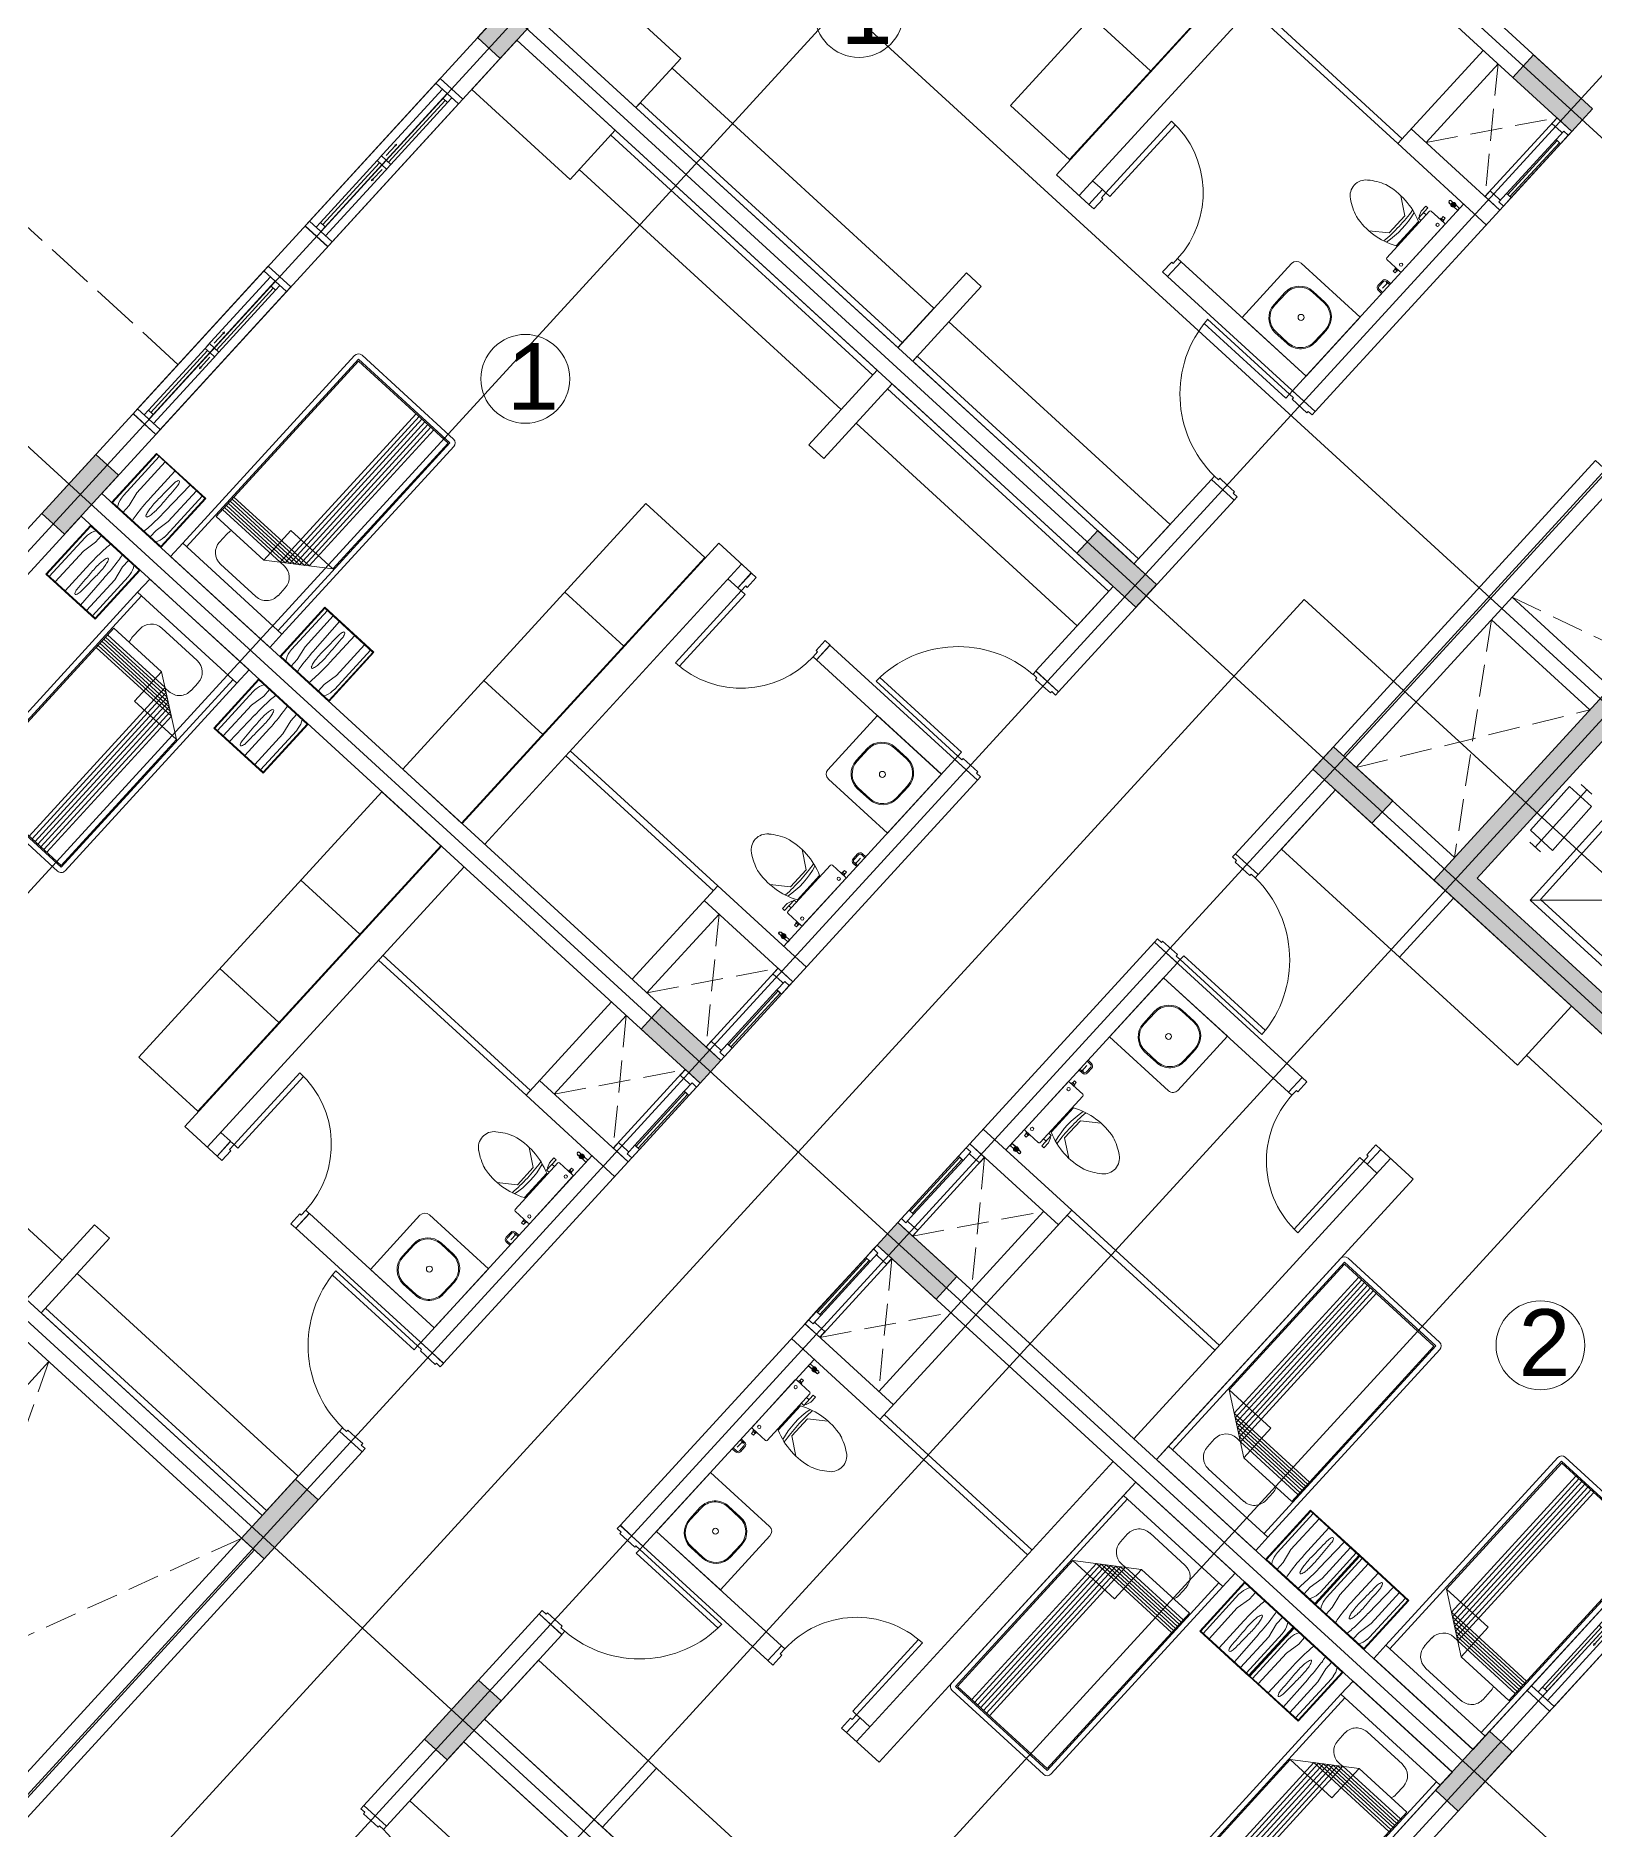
# Model space of a CAD drawing. Header units: metres. Extents: x 750 to 3116, y -341 to 1465.
# Drawn here: x 1615.26 to 1626.94, y 722.66 to 736.11 of the extents above; entities that cross this region are included whole.
import ezdxf
from ezdxf.enums import TextEntityAlignment as Align

# ---------------------------------------------------------------- set-up
doc = ezdxf.new("R2010")
doc.units = ezdxf.units.M
doc.linetypes.add('ACAD_ISO02W100', pattern=[15, 12, -3])
for name, color, linetype, lineweight in [('A-Door', 254, 'Continuous', 5), ('Bathroom Door', 252, 'Continuous', 5), ('Bathroom fur', 252, 'Continuous', 5), ('Centre Line', 7, 'Continuous', 13), ('Column', 50, 'Continuous', 20), ('Cutout', 153, 'Continuous', 5), ('Door', 253, 'Continuous', 5), ('Furniture', 44, 'Continuous', 5), ('GUIDE LINE', 7, 'Continuous', 5), ('Hatch', 251, 'Continuous', 5), ('Hidden line', 251, 'Continuous', 5), ('Inverted beam', 252, 'Continuous', 5), ('Railing', 190, 'Continuous', 5), ('Wall ext', 20, 'Continuous', 18), ('WINDOW', 33, 'Continuous', 5)]:
    doc.layers.add(name, color=color, linetype=linetype, lineweight=lineweight)
doc.layers.add('Text', color=7, linetype='Continuous')
doc.styles.get("Standard").update_dxf_attribs({"font": 'arial.ttf'})
doc.styles.add('TEXT-DET', font='simplex.shx', dxfattribs={"width": 0.7})

# ---------------------------------------------------------------- blocks, each defined once
blk = doc.blocks.new('Water Closet')
at = {"layer": 'Bathroom fur', "linetype": 'Continuous', "lineweight": -3}
for p, q in [((1886.331, 447.871), (1886.35, 447.871)), ((1886.331, 447.851), (1886.35, 447.851)), ((1886.364, 447.861), (1886.346, 447.861)), ((1886.364, 447.861), (1886.349, 447.87)), ((1886.364, 447.861), (1886.349, 447.853)), ((1886.364, 447.861), (1886.355, 447.877)), ((1886.364, 447.861), (1886.355, 447.846)), ((1886.364, 447.861), (1886.364, 447.879)), ((1886.364, 447.861), (1886.364, 447.879)), ((1886.364, 447.861), (1886.364, 447.879)), ((1886.364, 447.861), (1886.364, 447.879)), ((1886.364, 447.861), (1886.364, 447.879)), ((1886.364, 447.861), (1886.364, 447.879)), ((1886.364, 447.861), (1886.364, 447.879)), ((1886.364, 447.861), (1886.364, 447.879)), ((1886.364, 447.861), (1886.364, 447.879)), ((1886.364, 447.861), (1886.364, 447.879)), ((1886.364, 447.861), (1886.364, 447.879)), ((1886.364, 447.861), (1886.364, 447.879)), ((1886.364, 447.861), (1886.373, 447.877)), ((1886.364, 447.861), (1886.379, 447.87)), ((1886.364, 447.861), (1886.381, 447.861)), ((1886.364, 447.861), (1886.379, 447.853)), ((1886.364, 447.861), (1886.373, 447.846)), ((1886.364, 447.861), (1886.364, 447.844)), ((1886.378, 447.871), (1886.416, 447.871)), ((1886.378, 447.851), (1886.416, 447.851)), ((1886.416, 447.851), (1886.416, 447.871))]:
    blk.add_line(p, q, dxfattribs=at)
at = {"layer": 'Bathroom fur', "linetype": 'ByBlock'}
for p, q in [((1886.217, 447.662), (1886.217, 447.713)), ((1886.239, 447.713), (1886.217, 447.713)), ((1886.239, 447.608), (1886.239, 447.713)), ((1886.264, 447.23), (1886.264, 447.703)), ((1886.407, 447.713), (1886.274, 447.713)), ((1886.39, 447.724), (1886.365, 447.724)), ((1886.365, 447.724), (1886.365, 447.715)), ((1886.39, 447.715), (1886.365, 447.715)), ((1886.387, 447.744), (1886.368, 447.744)), ((1886.368, 447.744), (1886.368, 447.724)), ((1886.387, 447.744), (1886.387, 447.724)), ((1886.39, 447.724), (1886.39, 447.715)), ((1886.416, 447.23), (1886.416, 447.703)), ((1886.152, 447.554), (1886.027, 447.644)), ((1886.152, 447.379), (1886.152, 447.554)), ((1886.217, 447.662), (1886.232, 447.625)), ((1886.232, 447.625), (1886.239, 447.625)), ((1886.239, 447.666), (1886.264, 447.666)), ((1886.239, 447.608), (1886.264, 447.608)), ((1886.256, 447.343), (1886.256, 447.59)), ((1886.152, 447.379), (1886.027, 447.288)), ((1886.407, 447.22), (1886.274, 447.22)), ((1886.365, 447.208), (1886.365, 447.218)), ((1886.39, 447.218), (1886.365, 447.218)), ((1886.39, 447.208), (1886.365, 447.208)), ((1886.368, 447.189), (1886.368, 447.208)), ((1886.387, 447.189), (1886.368, 447.189)), ((1886.387, 447.189), (1886.387, 447.208)), ((1886.39, 447.208), (1886.39, 447.218))]:
    blk.add_line(p, q, dxfattribs=at)
at = {"layer": 'Bathroom fur'}
for p, q in [((1886.356, 447.031), (1886.356, 447.081)), ((1886.366, 447.031), (1886.366, 447.081)), ((1886.416, 447.106), (1886.381, 447.106)), ((1886.416, 447.096), (1886.381, 447.096)), ((1886.416, 447.016), (1886.381, 447.016)), ((1886.416, 447.006), (1886.381, 447.006))]:
    blk.add_line(p, q, dxfattribs=at)
at = {"layer": 'Bathroom fur', "linetype": 'Continuous', "lineweight": -3}
blk.add_circle((1886.364, 447.861), 0.0175, dxfattribs=at)
at = {"layer": 'Bathroom fur', "linetype": 'ByBlock'}
for centre in [(1886.378, 447.669), (1886.378, 447.264)]:
    blk.add_circle(centre, 0.0123, dxfattribs=at)
at = {"layer": 'Bathroom fur', "linetype": 'Continuous', "lineweight": -3}
blk.add_arc((1886.331, 447.861), 0.01, 90.002, 270, dxfattribs=at)
at = {"layer": 'Bathroom fur', "linetype": 'ByBlock'}
for centre, radius, start, end in [((1886.274, 447.703), 0.00987, 90, 180), ((1886.407, 447.703), 0.00987, 0, 90), ((1885.835, 447.467), 0.119, 126.3794, 233.6206), ((1886.035, 447.208), 0.446, 109.2942, 127.2549), ((1886.017, 447.095), 0.55, 64.2321, 103.6755), ((1884.672, 447.479), 1.501, 353.4552, 5.5271), ((1885.552, 447.472), 0.65, 345.9276, 13.0204), ((1886.041, 447.728), 0.451, 232.2382, 250.1051), ((1886.017, 447.838), 0.55, 256.3245, 295.7679), ((1886.274, 447.23), 0.00987, 180, 270), ((1886.407, 447.23), 0.00987, 270, 0)]:
    blk.add_arc(centre, radius, start, end, dxfattribs=at)
at = {"layer": 'Bathroom fur'}
for centre, radius, start, end in [((1886.381, 447.081), 0.025, 90, 180), ((1886.381, 447.031), 0.025, 180, 270), ((1886.381, 447.081), 0.015, 90, 180), ((1886.381, 447.031), 0.015, 180, 270)]:
    blk.add_arc(centre, radius, start, end, dxfattribs=at)
at = {"layer": 'Bathroom fur', "style": 'TEXT-DET', "width": 0.6}
blk.add_text('1', height=0.06, dxfattribs=at).set_placement((1886.394, 447.07), align=Align.MIDDLE)
blk = doc.blocks.new('Bed')
at = {"layer": 'Furniture', "linetype": 'Continuous'}
for p, q in [((1878.327, 465.952), (1879.337, 465.952)), ((1878.327, 465.817), (1878.327, 465.952)), ((1879.337, 465.952), (1879.337, 465.817)), ((1879.337, 465.817), (1878.327, 465.817)), ((1878.327, 463.909), (1878.327, 465.817)), ((1878.367, 463.909), (1878.367, 465.817)), ((1878.642, 465.742), (1879.002, 465.742)), ((1879.297, 465.817), (1879.297, 463.909)), ((1879.337, 465.817), (1879.337, 463.909)), ((1878.525, 465.544), (1878.525, 465.624)), ((1879.12, 465.624), (1879.12, 465.544)), ((1878.377, 465.499), (1878.862, 465.499)), ((1878.377, 463.919), (1878.377, 465.499)), ((1878.862, 465.499), (1879.287, 465.199)), ((1878.862, 465.199), (1878.862, 465.499)), ((1878.962, 465.429), (1878.377, 465.429)), ((1878.992, 465.407), (1878.377, 465.407)), ((1879.022, 465.386), (1878.377, 465.386)), ((1879.052, 465.365), (1878.377, 465.365)), ((1879.082, 465.344), (1878.377, 465.344)), ((1879.112, 465.323), (1878.377, 465.323)), ((1879.142, 465.302), (1878.377, 465.302)), ((1878.962, 463.919), (1878.962, 465.429)), ((1879.002, 465.427), (1878.965, 465.427)), ((1878.992, 463.919), (1878.992, 465.407)), ((1879.022, 463.919), (1879.022, 465.386)), ((1879.052, 463.919), (1879.052, 465.365)), ((1879.082, 463.919), (1879.082, 465.344)), ((1879.112, 463.919), (1879.112, 465.323)), ((1879.142, 463.919), (1879.142, 465.302)), ((1879.287, 465.199), (1878.862, 465.199)), ((1879.287, 465.199), (1879.287, 463.919)), ((1879.297, 463.909), (1878.367, 463.909)), ((1879.297, 463.869), (1878.367, 463.869)), ((1879.287, 463.919), (1878.377, 463.919))]:
    blk.add_line(p, q, dxfattribs=at)
for centre, radius, start, end in [((1878.642, 465.624), 0.117, 90, 180), ((1879.002, 465.624), 0.117, 360, 90), ((1878.642, 465.544), 0.117, 180.0006, 202.5189), ((1879.002, 465.544), 0.117, 270, 0), ((1878.367, 463.909), 0.04, 180, 270), ((1879.297, 463.909), 0.04, 270, 0)]:
    blk.add_arc(centre, radius, start, end, dxfattribs=at)
blk = doc.blocks.new('Nightstand')
at = {"layer": 'Furniture'}
for p, q in [((1879.838, 464.54), (1879.838, 464.04)), ((1880.338, 464.54), (1879.838, 464.54)), ((1879.843, 464.535), (1879.843, 464.045)), ((1880.333, 464.535), (1879.843, 464.535)), ((1879.951, 464.469), (1879.951, 464.535)), ((1880.226, 464.469), (1880.226, 464.535)), ((1880.333, 464.045), (1880.333, 464.535)), ((1880.338, 464.04), (1880.338, 464.54)), ((1879.869, 464.442), (1879.871, 464.467)), ((1879.869, 464.045), (1879.869, 464.442)), ((1879.929, 464.358), (1879.951, 464.469)), ((1880.074, 464.444), (1880.068, 464.44)), ((1880.08, 464.44), (1880.074, 464.444)), ((1880.248, 464.358), (1880.226, 464.469)), ((1880.308, 464.442), (1880.305, 464.467)), ((1880.308, 464.045), (1880.308, 464.442)), ((1879.929, 464.045), (1879.929, 464.358)), ((1879.997, 464.32), (1879.991, 464.045)), ((1880.147, 464.32), (1880.147, 464.045)), ((1880.248, 464.045), (1880.248, 464.358)), ((1879.838, 464.04), (1880.338, 464.04)), ((1879.843, 464.045), (1880.333, 464.045)), ((1880.068, 464.081), (1880.074, 464.077)), ((1880.074, 464.077), (1880.08, 464.081))]:
    blk.add_line(p, q, dxfattribs=at)
for centre, radius, start, end in [((1880.021, 464.452), 0.15, 146.5657, 174.2856), ((1880.825, 464.399), 0.823, 170.5074, 174.0179), ((1879.315, 464.399), 0.828, 5.9821, 9.4446), ((1880.156, 464.452), 0.15, 5.7144, 33.4343), ((1881.576, 464.32), 1.578, 174.0179, 180), ((1880.715, 464.32), 0.664, 175.5997, 180), ((1880.395, 464.345), 0.343, 169.4757, 175.5997), ((1880.197, 464.382), 0.142, 155.8434, 169.4757), ((1879.951, 464.382), 0.142, 10.5243, 24.1566), ((1879.753, 464.345), 0.343, 4.4003, 10.5243), ((1879.433, 464.32), 0.664, 0, 4.4003), ((1878.564, 464.32), 1.583, 0, 5.9821), ((1880.715, 464.32), 0.664, 180, 184.4003), ((1886.298, 464.381), 6.246, 181.0259, 182.4606), ((1873.85, 464.381), 6.246, 357.5394, 358.9741), ((1879.433, 464.32), 0.664, 355.5997, 0), ((1880.197, 464.139), 0.142, 190.5243, 204.1566), ((1879.951, 464.139), 0.142, 335.8434, 349.4757)]:
    blk.add_arc(centre, radius, start, end, dxfattribs=at)
blk = doc.blocks.new('Door1')
at = {"layer": 'Bathroom Door'}
for p, q in [((1900.586, 444.886), (1899.856, 444.886)), ((1900.586, 444.846), (1899.857, 444.846))]:
    blk.add_line(p, q, dxfattribs=at)
for points in [[(1900.736, 444.921), (1900.586, 444.921), (1900.586, 444.886), (1900.636, 444.886), (1900.636, 444.871), (1900.736, 444.871), (1900.736, 444.921)], [(1900.586, 444.886), (1900.586, 444.846)], [(1900.736, 444.121), (1900.586, 444.121), (1900.586, 444.156), (1900.636, 444.156), (1900.636, 444.171), (1900.736, 444.171), (1900.736, 444.121)]]:
    blk.add_lwpolyline(points, dxfattribs=at)
blk.add_arc((1900.586, 444.886), 0.73, 180, 270, dxfattribs=at)
blk = doc.blocks.new('Wash bashin')
at = {"layer": 'Bathroom fur', "ltscale": 0.35}
for p, q in [((1884.067, 437.333), (1884.067, 437.883)), ((1884.117, 437.933), (1884.717, 437.933)), ((1884.717, 437.333), (1884.717, 437.933)), ((1884.067, 437.333), (1884.717, 437.333))]:
    blk.add_line(p, q, dxfattribs=at)
at = {"layer": 'Bathroom fur'}
for p, q in [((1884.327, 437.838), (1884.447, 437.838)), ((1884.327, 437.83), (1884.447, 437.83)), ((1884.177, 437.568), (1884.177, 437.688)), ((1884.185, 437.568), (1884.185, 437.688)), ((1884.589, 437.688), (1884.589, 437.568)), ((1884.597, 437.688), (1884.597, 437.568)), ((1884.447, 437.426), (1884.327, 437.426)), ((1884.447, 437.418), (1884.327, 437.418))]:
    blk.add_line(p, q, dxfattribs=at)
blk.add_circle((1884.392, 437.633), 0.0225, dxfattribs=at)
at = {"layer": 'Bathroom fur', "ltscale": 0.35}
blk.add_arc((1884.117, 437.883), 0.05, 90, 180, dxfattribs=at)
at = {"layer": 'Bathroom fur'}
for centre, radius, start, end in [((1884.327, 437.688), 0.15, 90, 180), ((1884.327, 437.688), 0.142, 90, 180), ((1884.447, 437.688), 0.15, 0, 90), ((1884.447, 437.688), 0.142, 0, 90), ((1884.327, 437.568), 0.15, 180, 270), ((1884.327, 437.568), 0.142, 180, 270), ((1884.447, 437.568), 0.15, 270, 0), ((1884.447, 437.568), 0.142, 270, 0)]:
    blk.add_arc(centre, radius, start, end, dxfattribs=at)
blk = doc.blocks.new('WINODO1')
at = {"layer": 'WINDOW', "linetype": 'Continuous'}
for p, q in [((2471212540, 936769700), (2471212491, 936769700)), ((2471212491, 936769700), (2471212491, 936769470)), ((2471212540, 936769700), (2471212540, 936769470)), ((2471213991, 936769700), (2471213943, 936769700)), ((2471213943, 936769700), (2471213943, 936769470)), ((2471213991, 936769700), (2471213991, 936769470)), ((2471212540, 936769470), (2471212491, 936769470)), ((2471213991, 936769470), (2471213943, 936769470))]:
    blk.add_line(p, q, dxfattribs=at)
at = {"layer": 'WINDOW'}
for p, q in [((2471212540, 936769700), (2471213943, 936769700)), ((2471212588, 936769633), (2471213217, 936769633)), ((2471213241, 936769633), (2471213943, 936769633)), ((2471213241, 936769537), (2471212540, 936769537)), ((2471212588, 936769585), (2471213217, 936769585)), ((2471213193, 936769561), (2471213089, 936769561)), ((2471213266, 936769585), (2471213895, 936769585)), ((2471213266, 936769537), (2471213895, 936769537)), ((2471213290, 936769609), (2471213394, 936769609)), ((2471212540, 936769470), (2471213943, 936769470))]:
    blk.add_line(p, q, dxfattribs=at)
at = {"layer": 'WINDOW', "color": 4}
blk.add_line((2471212588, 936769609), (2471213217, 936769609), dxfattribs=at)
at = {"layer": 'WINDOW', "color": 4, "true_color": 0x1fffff}
blk.add_line((2471213266, 936769561), (2471213895, 936769561), dxfattribs=at)
at = {"layer": 'WINDOW'}
for points in [[(2471212540, 936769585), (2471212588, 936769585), (2471212588, 936769633), (2471212540, 936769633)], [(2471213217, 936769585), (2471213266, 936769585), (2471213266, 936769633), (2471213217, 936769633)], [(2471213076, 936769561), (2471213089, 936769568), (2471213089, 936769554)], [(2471213217, 936769537), (2471213266, 936769537), (2471213266, 936769585), (2471213217, 936769585)], [(2471213406, 936769609), (2471213394, 936769616), (2471213394, 936769602)], [(2471213895, 936769537), (2471213943, 936769537), (2471213943, 936769585), (2471213895, 936769585)]]:
    blk.add_lwpolyline(points, close=True, dxfattribs=at)
blk = doc.blocks.new('Door 900')
at = {"layer": 'A-Door'}
for points in [[(29934124, 12198491), (29934164, 12198491), (29934164, 12198476), (29934239, 12198476), (29934314, 12198476), (29934314, 12198491), (29934354, 12198491), (29934354, 12198524), (29934239, 12198524), (29934124, 12198524)], [(29934164, 12197672), (29934314, 12197672), (29934314, 12197658), (29934354, 12197658), (29934354, 12197624), (29934239, 12197624), (29934124, 12197624), (29934124, 12197658), (29934164, 12197658)]]:
    blk.add_lwpolyline(points, close=True, dxfattribs=at)
blk.add_lwpolyline([(29935187, 12197658), (29934354, 12197658), (29934354, 12197698), (29935185, 12197698)], dxfattribs=at)
blk.add_arc((29934327, 12197631), 860, 1.7769, 88.2024, dxfattribs=at)
blk = doc.blocks.new('lift1')
at = {"layer": 'Hatch', "transparency": 33554687}
h = blk.add_hatch(color=256, dxfattribs=at)
h.dxf.hatch_style = 1
h.paths.add_polyline_path([(29921053, 12204431), (29920354, 12203626), (29920180, 12203777), (29920729, 12204408), (29919333, 12205622), (29919104, 12205358), (29918930, 12205509), (29919310, 12205946)])
h.paths.add_polyline_path([(29920180, 12203777), (29920354, 12203626), (29919768, 12202951), (29918024, 12204467), (29918405, 12204905), (29918579, 12204754), (29918349, 12204489), (29919745, 12203276)])
at = {"lineweight": 5}
for p, q in [((29919536, 12203651), (29919330, 12205430)), ((29920333, 12204556), (29918533, 12204526)), ((29920353, 12204131), (29920272, 12204201)), ((29920311, 12204167), (29919926, 12203735)), ((29919968, 12203699), (29919886, 12203770))]:
    blk.add_line(p, q, dxfattribs=at)
for p, q in [((29919194, 12205280), (29919238, 12205241)), ((29918669, 12204676), (29918707, 12204643))]:
    blk.add_line(p, q)
for points in [[(29920333, 12204556), (29919330, 12205430), (29918533, 12204526), (29919536, 12203651)], [(29920182, 12204188), (29919887, 12203861), (29920056, 12203714), (29920350, 12204041)]]:
    blk.add_lwpolyline(points, close=True, dxfattribs=at)
blk.add_lwpolyline([(29918707, 12204643), (29918610, 12204531), (29919531, 12203728), (29920256, 12204550), (29919335, 12205353), (29919238, 12205241)], dxfattribs=at)
at = {"layer": 'Column'}
blk.add_lwpolyline([(29918930, 12205509), (29919310, 12205946), (29921053, 12204431), (29919768, 12202951), (29918024, 12204467), (29918405, 12204905), (29918579, 12204754), (29918349, 12204489), (29919745, 12203276), (29920729, 12204408), (29919333, 12205622), (29919104, 12205358), (29918930, 12205509)], dxfattribs=at)
blk = doc.blocks.new('700mm Door')
at = {"layer": 'Door'}
for points in [[(11493508.327, 4446107.926), (11493508.287, 4446107.926), (11493508.287, 4446107.776), (11493508.344, 4446107.776), (11493508.344, 4446107.868), (11493508.344, 4446107.88), (11493508.327, 4446107.88)], [(11493508.327, 4446107.88), (11493508.413, 4446107.88), (11493508.413, 4446107.926), (11493508.327, 4446107.926)], [(11493508.413, 4446107.891), (11493508.961, 4446107.891), (11493508.961, 4446107.914), (11493508.413, 4446107.914)], [(11493509.047, 4446107.88), (11493508.961, 4446107.88), (11493508.961, 4446107.926), (11493509.047, 4446107.926)], [(11493509.047, 4446107.926), (11493509.047, 4446107.88), (11493509.03, 4446107.88), (11493509.03, 4446107.868), (11493509.03, 4446107.776), (11493509.087, 4446107.776), (11493509.087, 4446107.926)]]:
    blk.add_lwpolyline(points, close=True, dxfattribs=at)
at = {"layer": 'Door', "color": 1}
blk.add_lwpolyline([(11493508.413, 4446107.88), (11493508.961, 4446107.88), (11493508.961, 4446107.926), (11493508.413, 4446107.926)], close=True, dxfattribs=at)

msp = doc.modelspace()

# ---------------------------------------------------------------- hatches: boundary and pattern name
at = {"layer": 'Hatch', "transparency": 33554687}
h = msp.add_hatch(color=256, dxfattribs=at)
h.dxf.hatch_style = 1
h.paths.add_polyline_path([(1646.175, 711.875), (1646.005, 712.031), (1645.846, 711.857), (1645.755, 711.758), (1645.6, 711.588), (1645.769, 711.433)])
h.paths.add_polyline_path([(1649.318, 715.307), (1649.149, 715.463), (1648.743, 715.02), (1648.913, 714.865)])
h.paths.add_polyline_path([(1652.587, 718.876), (1652.417, 719.031), (1652.384, 718.994), (1652.292, 718.895), (1652.012, 718.589), (1652.182, 718.433)])
h.paths.add_polyline_path([(1655.856, 722.444), (1655.686, 722.6), (1655.281, 722.157), (1655.45, 722.002)])
h.paths.add_polyline_path([(1659.124, 726.013), (1658.955, 726.168), (1658.549, 725.726), (1658.719, 725.571)])
h.paths.add_polyline_path([(1661.826, 729.85), (1661.67, 729.681), (1662.113, 729.275), (1662.268, 729.445)])
h.paths.add_polyline_path([(1657.785, 733.552), (1657.629, 733.382), (1658.072, 732.977), (1658.227, 733.147)])
h.paths.add_polyline_path([(1654.516, 729.983), (1654.361, 729.814), (1654.471, 729.712), (1654.803, 729.408), (1654.958, 729.578)])
h.paths.add_polyline_path([(1652.746, 731.604), (1652.591, 731.435), (1653.033, 731.029), (1653.189, 731.199)])
h.paths.add_polyline_path([(1651.542, 726.396), (1651.372, 726.551), (1650.967, 726.109), (1651.137, 725.953)])
h.paths.add_polyline_path([(1650.045, 727.767), (1649.875, 727.922), (1649.47, 727.48), (1649.64, 727.325)])
h.paths.add_polyline_path([(1647.979, 722.846), (1647.823, 722.677), (1647.934, 722.575), (1648.266, 722.271), (1648.421, 722.441)])
h.paths.add_polyline_path([(1646.541, 724.163), (1646.209, 724.467), (1646.053, 724.298), (1646.496, 723.892), (1646.651, 724.062)])
h.paths.add_polyline_path([(1645.004, 719.259), (1644.835, 719.414), (1644.43, 718.972), (1644.599, 718.816)])
h.paths.add_polyline_path([(1643.632, 720.766), (1643.463, 720.922), (1643.058, 720.479), (1643.227, 720.324)])
h.paths.add_polyline_path([(1641.441, 715.709), (1641.286, 715.54), (1641.728, 715.134), (1641.884, 715.304)])
h.paths.add_polyline_path([(1640.114, 716.925), (1639.944, 717.08), (1639.539, 716.638), (1639.709, 716.482)])
h.paths.add_polyline_path([(1636.735, 713.458), (1636.403, 713.762), (1636.247, 713.592), (1636.69, 713.187), (1636.845, 713.356)])
h.paths.add_polyline_path([(1631.152, 719.073), (1630.982, 719.229), (1630.577, 718.786), (1630.746, 718.631)])
h.paths.add_polyline_path([(1634.17, 722.369), (1634.001, 722.524), (1633.595, 722.082), (1633.765, 721.927)])
h.paths.add_polyline_path([(1637.689, 726.21), (1637.519, 726.366), (1637.114, 725.923), (1637.284, 725.768)])
h.paths.add_polyline_path([(1640.833, 729.643), (1640.663, 729.798), (1640.258, 729.355), (1640.427, 729.2), (1640.461, 729.237), (1640.552, 729.337)])
h.paths.add_polyline_path([(1644.101, 733.211), (1643.932, 733.366), (1643.527, 732.924), (1643.696, 732.769)])
h.paths.add_polyline_path([(1646.999, 736.374), (1647.09, 736.474), (1647.245, 736.643), (1647.076, 736.799), (1646.67, 736.356), (1646.84, 736.201)])
h.paths.add_polyline_path([(1636.008, 733.811), (1635.839, 733.966), (1635.433, 733.524), (1635.603, 733.368)])
h.paths.add_polyline_path([(1631.525, 737.918), (1631.369, 737.748), (1631.48, 737.647), (1631.812, 737.343), (1631.967, 737.512)])
h.paths.add_polyline_path([(1628.676, 734.467), (1628.506, 734.622), (1628.101, 734.179), (1628.27, 734.024)])
h.paths.add_polyline_path([(1632.989, 730.515), (1632.82, 730.67), (1632.415, 730.228), (1632.584, 730.073)])
h.paths.add_polyline_path([(1629.471, 726.674), (1629.301, 726.829), (1628.896, 726.387), (1629.066, 726.231)])
h.paths.add_polyline_path([(1624.987, 730.78), (1624.832, 730.611), (1625.274, 730.206), (1625.43, 730.375)])
h.paths.add_polyline_path([(1626.327, 723.242), (1626.157, 723.397), (1626.124, 723.36), (1626.032, 723.261), (1625.752, 722.955), (1625.922, 722.799)])
h.paths.add_polyline_path([(1621.719, 727.212), (1621.563, 727.042), (1621.674, 726.941), (1622.006, 726.637), (1622.161, 726.807)])
h.paths.add_polyline_path([(1619.949, 728.833), (1619.794, 728.663), (1620.236, 728.258), (1620.391, 728.428), (1620.281, 728.529)])
h.paths.add_polyline_path([(1623.218, 732.402), (1623.062, 732.232), (1623.505, 731.827), (1623.66, 731.996)])
h.paths.add_polyline_path([(1626.486, 735.97), (1626.331, 735.8), (1626.773, 735.395), (1626.929, 735.565)])
h.paths.add_polyline_path([(1622.117, 739.972), (1621.962, 739.803), (1622.404, 739.397), (1622.56, 739.567)])
h.paths.add_polyline_path([(1619.143, 736.385), (1618.973, 736.54), (1618.568, 736.098), (1618.738, 735.942)])
h.paths.add_polyline_path([(1615.874, 732.816), (1615.705, 732.971), (1615.299, 732.529), (1615.469, 732.374)])
h.paths.add_polyline_path([(1612.731, 729.384), (1612.561, 729.539), (1612.156, 729.097), (1612.325, 728.942)])
h.paths.add_polyline_path([(1617.373, 725.132), (1617.203, 725.287), (1616.798, 724.845), (1616.967, 724.69)])
h.paths.add_polyline_path([(1618.745, 723.624), (1618.575, 723.78), (1618.17, 723.337), (1618.339, 723.182)])
h.paths.add_polyline_path([(1623.058, 719.673), (1622.889, 719.828), (1622.483, 719.386), (1622.653, 719.231)])
h.paths.add_polyline_path([(1619.915, 716.241), (1619.745, 716.396), (1619.34, 715.954), (1619.509, 715.799)])
h.paths.add_polyline_path([(1615.181, 720.075), (1615.026, 719.905), (1615.468, 719.5), (1615.624, 719.67)])
h.paths.add_polyline_path([(1613.411, 721.696), (1613.256, 721.526), (1613.699, 721.121), (1613.854, 721.291)])
h.paths.add_polyline_path([(1609.042, 725.698), (1608.887, 725.528), (1609.329, 725.123), (1609.485, 725.293)])
h.paths.add_polyline_path([(1610.143, 718.127), (1609.987, 717.958), (1610.43, 717.553), (1610.585, 717.722)])
h.paths.add_polyline_path([(1607.566, 714.426), (1607.397, 714.582), (1606.992, 714.139), (1607.161, 713.984)])
h.paths.add_polyline_path([(1602.924, 718.678), (1602.755, 718.834), (1602.35, 718.391), (1602.519, 718.236)])
h.paths.add_polyline_path([(1604.823, 730.065), (1604.653, 730.22), (1604.495, 730.047), (1604.403, 729.947), (1604.248, 729.778), (1604.418, 729.622)])
h.paths.add_polyline_path([(1607.842, 733.36), (1607.672, 733.516), (1607.267, 733.073), (1607.436, 732.918)])
h.paths.add_polyline_path([(1603.528, 737.312), (1603.358, 737.467), (1602.953, 737.025), (1603.123, 736.869)])
h.paths.add_polyline_path([(1600.09, 733.899), (1599.934, 733.729), (1600.377, 733.324), (1600.532, 733.493)])
h.paths.add_polyline_path([(1602.031, 738.683), (1601.861, 738.838), (1601.456, 738.396), (1601.626, 738.24)])
h.paths.add_polyline_path([(1596.087, 744.127), (1595.918, 744.282), (1595.513, 743.84), (1595.682, 743.685)])
h.paths.add_polyline_path([(1592.944, 740.695), (1592.774, 740.85), (1592.369, 740.408), (1592.538, 740.252)])
h.paths.add_polyline_path([(1598.32, 735.52), (1598.164, 735.35), (1598.607, 734.945), (1598.762, 735.114)])
h.paths.add_polyline_path([(1595.619, 731.682), (1595.449, 731.838), (1595.044, 731.395), (1595.213, 731.24)])
h.paths.add_polyline_path([(1589.675, 737.126), (1589.505, 737.282), (1589.1, 736.839), (1589.27, 736.684)])
h.paths.add_polyline_path([(1586.406, 733.558), (1586.237, 733.713), (1585.831, 733.271), (1586.001, 733.115)])
h.paths.add_polyline_path([(1592.225, 727.977), (1591.782, 728.383), (1591.627, 728.213), (1592.07, 727.808)])
h.paths.add_polyline_path([(1593.995, 726.356), (1593.552, 726.761), (1593.397, 726.592), (1593.839, 726.187)])
h.paths.add_polyline_path([(1596.821, 730.33), (1596.666, 730.16), (1597.108, 729.755), (1597.263, 729.925)])
h.paths.add_polyline_path([(1601.304, 726.223), (1601.135, 726.379), (1600.729, 725.936), (1600.899, 725.781)])
h.paths.add_polyline_path([(1598.161, 722.791), (1597.991, 722.947), (1597.586, 722.504), (1597.755, 722.349)])
h.paths.add_polyline_path([(1594.892, 719.223), (1594.722, 719.378), (1594.317, 718.936), (1594.487, 718.78)])
h.paths.add_polyline_path([(1590.578, 723.174), (1590.408, 723.329), (1590.003, 722.887), (1590.173, 722.732)])
h.paths.add_polyline_path([(1589.081, 724.545), (1588.912, 724.701), (1588.506, 724.258), (1588.676, 724.103)])
h.paths.add_polyline_path([(1583.138, 729.989), (1582.968, 730.145), (1582.563, 729.702), (1582.732, 729.547)])
h.paths.add_polyline_path([(1579.869, 726.421), (1579.699, 726.576), (1579.294, 726.134), (1579.464, 725.978)])
h.paths.add_polyline_path([(1585.245, 721.245), (1585.09, 721.076), (1585.532, 720.671), (1585.687, 720.84)])
h.paths.add_polyline_path([(1587.015, 719.624), (1586.859, 719.455), (1587.302, 719.05), (1587.457, 719.219)])
h.paths.add_polyline_path([(1582.669, 717.545), (1582.499, 717.7), (1582.094, 717.257), (1582.263, 717.102)])
h.paths.add_polyline_path([(1576.725, 722.989), (1576.556, 723.144), (1576.15, 722.702), (1576.32, 722.546)])
h.paths.add_polyline_path([(1591.748, 715.791), (1591.579, 715.946), (1591.42, 715.773), (1591.329, 715.673), (1591.173, 715.503), (1591.343, 715.348)])
h.paths.add_polyline_path([(1561.743, 717.756), (1561.574, 717.911), (1561.169, 717.468), (1561.339, 717.313)])
h.paths.add_polyline_path([(1566.286, 722.728), (1566.116, 722.883), (1565.712, 722.44), (1565.882, 722.285)])
h.paths.add_polyline_path([(1570.833, 727.704), (1570.663, 727.859), (1570.258, 727.416), (1570.428, 727.261)])
h.paths.add_polyline_path([(1575.254, 732.543), (1574.811, 732.948), (1574.656, 732.778), (1575.099, 732.373)])
h.paths.add_polyline_path([(1579.283, 737.842), (1579.128, 737.673), (1579.571, 737.268), (1579.726, 737.438)])
h.paths.add_polyline_path([(1568.934, 738.568), (1568.764, 738.723), (1568.36, 738.281), (1568.529, 738.125)])
h.paths.add_polyline_path([(1564.388, 733.593), (1564.218, 733.748), (1563.813, 733.305), (1563.983, 733.15)])
h.paths.add_polyline_path([(1559.841, 728.617), (1559.672, 728.772), (1559.267, 728.329), (1559.437, 728.174)])
h.paths.add_polyline_path([(1557.524, 726.081), (1557.211, 726.368), (1557.211, 726.368), (1557.196, 726.381), (1557.081, 726.486), (1556.926, 726.316), (1557.369, 725.911)])
h.paths.add_polyline_path([(1555.295, 723.641), (1555.125, 723.796), (1554.721, 723.353), (1554.89, 723.198)])
h.paths.add_polyline_path([(1552.096, 731.041), (1551.941, 730.871), (1551.941, 730.871), (1552.384, 730.466), (1552.539, 730.636)])
h.paths.add_polyline_path([(1554.583, 733.422), (1554.413, 733.577), (1554.008, 733.134), (1554.178, 732.979)])
h.paths.add_polyline_path([(1559.129, 738.397), (1558.959, 738.553), (1558.555, 738.11), (1558.724, 737.954)])
h.paths.add_polyline_path([(1563.675, 743.373), (1563.506, 743.528), (1563.101, 743.085), (1563.271, 742.93)])
h.paths.add_polyline_path([(1567.853, 748.286), (1567.698, 748.116), (1568.141, 747.712), (1568.296, 747.882)])

# ---------------------------------------------------------------- linework, layer by layer
at = {"layer": 'Bathroom fur'}
for p, q in [((1625.468, 735.303), (1624.362, 736.316)), ((1625.502, 735.339), (1624.396, 736.353)), ((1620.336, 729.699), (1619.229, 730.713)), ((1620.369, 729.736), (1619.263, 730.749)), ((1618.931, 728.166), (1617.825, 729.179)), ((1618.964, 728.202), (1617.858, 729.216)), ((1623.024, 727.305), (1624.13, 726.291)), ((1622.99, 727.268), (1624.096, 726.255)), ((1621.585, 725.734), (1622.691, 724.721)), ((1621.619, 725.771), (1622.725, 724.758))]:
    msp.add_line(p, q, dxfattribs=at)
at = {"layer": 'Centre Line', "color": 30, "true_color": 0xf26722}
for p, q in [((1627.497, 745.675), (1600.408, 716.101)), ((1625.068, 717.426), (1594.365, 745.548)), ((1628.773, 744.507), (1601.684, 714.933)), ((1651.328, 713.06), (1619.827, 741.914)), ((1632.139, 741.423), (1605.05, 711.849)), ((1633.636, 740.052), (1606.547, 710.478)), ((1649.228, 710.767), (1617.727, 739.621)), ((1634.543, 739.221), (1607.454, 709.648)), ((1648.059, 709.491), (1616.559, 738.345)), ((1636.077, 737.816), (1608.988, 708.243)), ((1637.95, 736.101), (1610.861, 706.527)), ((1627.599, 721.67), (1613.29, 734.777))]:
    msp.add_line(p, q, dxfattribs=at)
at = {"layer": 'Centre Line', "color": 3, "true_color": 0x1fff1f}
msp.add_lwpolyline([(1560.568, 753.337), (1582.572, 733.182), (1588.732, 739.906), (1612.323, 718.297), (1624.767, 731.883), (1647.479, 711.079)], dxfattribs=at)
at = {"layer": 'Column'}
for points in [[(1618.568, 736.098), (1618.973, 736.54), (1619.143, 736.385), (1618.738, 735.942), (1618.568, 736.098)], [(1626.773, 735.395), (1626.331, 735.8), (1626.486, 735.97), (1626.929, 735.565), (1626.773, 735.395)], [(1615.299, 732.529), (1615.705, 732.971), (1615.874, 732.816), (1615.469, 732.374), (1615.299, 732.529)], [(1623.505, 731.827), (1623.062, 732.232), (1623.218, 732.402), (1623.66, 731.996), (1623.505, 731.827)], [(1625.274, 730.206), (1624.832, 730.611), (1624.987, 730.78), (1625.43, 730.375), (1625.274, 730.206)], [(1620.236, 728.258), (1619.794, 728.663), (1619.949, 728.833), (1620.391, 728.428), (1620.236, 728.258)], [(1622.006, 726.637), (1621.563, 727.042), (1621.719, 727.212), (1622.161, 726.807), (1622.006, 726.637)], [(1616.798, 724.845), (1617.203, 725.287), (1617.373, 725.132), (1616.967, 724.69), (1616.798, 724.845)], [(1618.17, 723.337), (1618.575, 723.78), (1618.745, 723.624), (1618.339, 723.182), (1618.17, 723.337)], [(1625.752, 722.955), (1626.157, 723.397), (1626.327, 723.242), (1625.922, 722.799), (1625.752, 722.955)]]:
    msp.add_lwpolyline(points, dxfattribs=at)
at = {"layer": 'Cutout', "linetype": 'ACAD_ISO02W100', "ltscale": 0.02}
for p, q in [((1626.22, 735.902), (1626.122, 734.907)), ((1625.68, 735.312), (1626.663, 735.497)), ((1626.325, 731.901), (1629.238, 730.52)), ((1626.17, 731.731), (1625.894, 729.95)), ((1625.157, 730.625), (1626.908, 731.056)), ((1620.379, 729.524), (1620.281, 728.529)), ((1619.838, 728.934), (1620.821, 729.119)), ((1619.683, 728.765), (1619.585, 727.77)), ((1619.143, 728.175), (1620.125, 728.359)), ((1622.37, 727.701), (1622.272, 726.705)), ((1621.829, 727.111), (1622.812, 727.295)), ((1621.674, 726.941), (1621.576, 725.946)), ((1621.134, 726.351), (1622.116, 726.536)), ((1615.352, 726.169), (1613.684, 721.446)), ((1612.239, 722.77), (1616.798, 724.845))]:
    msp.add_line(p, q, dxfattribs=at)
at = {"layer": 'Furniture'}
for p, q in [((1622.564, 735.589), (1624.388, 737.58)), ((1619.018, 736.248), (1621.72, 733.773)), ((1618.863, 736.079), (1621.565, 733.603)), ((1616.027, 728.452), (1617.85, 730.443)), ((1624.596, 730.013), (1626.366, 728.392)), ((1619.025, 723.931), (1620.795, 722.309)), ((1618.059, 722.876), (1619.829, 721.255))]:
    msp.add_line(p, q, dxfattribs=at)
for points in [[(1624.83, 737.175), (1623.007, 735.184), (1622.564, 735.589)], [(1619.755, 735.573), (1620.093, 735.941), (1619.356, 736.617), (1619.018, 736.248)], [(1623.172, 736.253), (1623.615, 735.848)], [(1619.6, 735.403), (1619.262, 735.034), (1618.525, 735.71), (1618.863, 736.079)], [(1621.72, 733.773), (1621.99, 734.068), (1620.026, 735.868)], [(1621.754, 733.81), (1619.789, 735.61), (1619.755, 735.573)], [(1621.531, 733.567), (1619.566, 735.366)], [(1621.565, 733.603), (1621.295, 733.308), (1619.33, 735.108)], [(1623.49, 732.152), (1623.524, 732.189), (1621.865, 733.708), (1621.831, 733.671)], [(1623.335, 731.982), (1623.065, 731.687), (1621.406, 733.207), (1621.676, 733.502)], [(1623.301, 731.945), (1621.642, 733.465), (1621.676, 733.502), (1623.335, 731.982)], [(1619.83, 732.604), (1618.006, 730.613), (1618.448, 730.208), (1620.272, 732.199)], [(1620.272, 732.199), (1619.83, 732.604)], [(1619.222, 731.94), (1619.664, 731.535)], [(1618.614, 731.277), (1619.056, 730.871)], [(1617.85, 730.443), (1618.293, 730.038)], [(1629.146, 726.66), (1625.002, 730.456), (1624.596, 730.013)], [(1618.293, 730.038), (1616.469, 728.047), (1616.027, 728.452)], [(1617.243, 729.78), (1617.685, 729.374)], [(1625.481, 729.203), (1625.886, 729.645)], [(1616.635, 729.116), (1617.077, 728.711)], [(1626.366, 728.392), (1626.771, 728.834)], [(1615.183, 726.636), (1615.453, 726.931), (1613.488, 728.731)], [(1626.434, 728.466), (1627.027, 727.922), (1627.365, 728.291)], [(1616.987, 725.051), (1615.328, 726.571), (1615.294, 726.534)], [(1622.764, 719.692), (1618.62, 723.488), (1619.025, 723.931)], [(1622.608, 719.522), (1618.464, 723.318), (1618.059, 722.876)], [(1619.91, 723.12), (1619.504, 722.678)]]:
    msp.add_lwpolyline(points, dxfattribs=at)
for points in [[(1621.831, 733.671), (1623.49, 732.152), (1623.761, 732.447), (1622.101, 733.966)], [(1615.294, 726.534), (1616.953, 725.015), (1617.223, 725.31), (1615.564, 726.829)]]:
    msp.add_lwpolyline(points, close=True, dxfattribs=at)
at = {"layer": 'GUIDE LINE'}
for centre in [(1621.428, 736.282), (1618.926, 733.539), (1626.538, 726.291)]:
    msp.add_circle(centre, 0.333, dxfattribs=at)
at = {"layer": 'Hidden line', "linetype": 'ACAD_ISO02W100', "ltscale": 0.03}
msp.add_line((1616.322, 733.645), (1613.511, 736.214), dxfattribs=at)
at = {"layer": 'Hidden line'}
for p, q in [((1626.663, 735.497), (1626.122, 734.907)), ((1626.773, 735.395), (1626.233, 734.805)), ((1620.821, 729.119), (1620.281, 728.529)), ((1620.932, 729.018), (1620.391, 728.428)), ((1620.125, 728.359), (1619.585, 727.77)), ((1620.236, 728.258), (1619.696, 727.668)), ((1622.259, 727.802), (1621.719, 727.212)), ((1622.37, 727.701), (1621.829, 727.111)), ((1621.563, 727.042), (1621.023, 726.452)), ((1621.674, 726.941), (1621.134, 726.351))]:
    msp.add_line(p, q, dxfattribs=at)
at = {"layer": 'Inverted beam'}
for p, q in [((1627.063, 731.225), (1626.325, 731.901)), ((1626.908, 731.056), (1626.17, 731.731)), ((1613.684, 721.446), (1616.798, 724.845)), ((1613.854, 721.291), (1616.967, 724.69))]:
    msp.add_line(p, q, dxfattribs=at)
msp.add_lwpolyline([(1627.122, 732.77), (1625.157, 730.625), (1624.987, 730.78), (1626.952, 732.926), (1629.563, 730.535)], dxfattribs=at)
at = {"layer": 'Railing'}
for p, q in [((1624.987, 730.78), (1626.952, 732.926)), ((1625.061, 730.713), (1627.026, 732.858)), ((1613.78, 721.358), (1616.894, 724.757)), ((1613.854, 721.291), (1616.967, 724.69))]:
    msp.add_line(p, q, dxfattribs=at)
at = {"layer": 'Wall ext'}
for p, q in [((1612.156, 729.097), (1622.117, 739.972)), ((1626.929, 735.565), (1622.117, 739.972)), ((1626.773, 735.395), (1621.962, 739.803)), ((1624.834, 737.172), (1622.909, 735.07)), ((1625.004, 737.016), (1623.079, 734.915)), ((1623.66, 731.996), (1619.018, 736.248)), ((1615.749, 732.68), (1618.863, 736.079)), ((1618.863, 736.079), (1623.505, 731.827)), ((1625.468, 735.303), (1626.11, 736.003)), ((1625.68, 735.312), (1626.22, 735.902)), ((1618.457, 735.636), (1618.288, 735.792)), ((1626.773, 735.395), (1626.929, 735.565)), ((1625.569, 735.413), (1626.233, 734.805)), ((1625.468, 735.303), (1626.132, 734.695)), ((1622.909, 735.07), (1623.152, 734.847)), ((1623.254, 734.958), (1623.152, 734.847)), ((1623.18, 735.025), (1623.254, 734.958)), ((1625.962, 734.85), (1624.679, 733.449)), ((1624.848, 733.294), (1626.233, 734.805)), ((1617.444, 734.53), (1617.275, 734.685)), ((1623.844, 734.417), (1623.742, 734.307)), ((1623.844, 734.417), (1624.78, 733.56)), ((1617.168, 734.228), (1616.998, 734.384)), ((1622.234, 734.333), (1621.721, 733.773)), ((1622.234, 734.333), (1622.344, 734.231)), ((1623.742, 734.307), (1624.848, 733.294)), ((1622.344, 734.231), (1621.831, 733.671)), ((1621.052, 733.043), (1621.565, 733.603)), ((1621.163, 732.942), (1621.676, 733.502)), ((1616.155, 733.122), (1615.985, 733.278)), ((1621.052, 733.043), (1621.163, 732.942)), ((1624.071, 732.785), (1623.49, 732.152)), ((1624.071, 732.785), (1624.24, 732.63)), ((1620.391, 728.428), (1615.749, 732.68)), ((1622.924, 731.193), (1624.24, 732.63)), ((1615.594, 732.51), (1612.481, 729.111)), ((1620.236, 728.258), (1615.594, 732.51)), ((1618.452, 730.204), (1620.377, 732.306)), ((1620.377, 732.306), (1620.62, 732.083)), ((1618.622, 730.049), (1620.547, 732.15)), ((1620.445, 732.04), (1620.519, 731.972)), ((1620.519, 731.972), (1620.62, 732.083)), ((1622.755, 731.349), (1623.335, 731.982)), ((1621.109, 731.432), (1621.21, 731.543)), ((1621.21, 731.543), (1622.316, 730.529)), ((1621.109, 731.432), (1622.045, 730.574)), ((1622.755, 731.349), (1622.924, 731.193)), ((1624.252, 729.977), (1624.987, 730.78)), ((1624.987, 730.78), (1625.894, 729.95)), ((1620.863, 729.284), (1622.147, 730.685)), ((1620.932, 729.018), (1622.316, 730.529)), ((1625.739, 729.78), (1624.832, 730.611)), ((1624.421, 729.822), (1625.002, 730.456)), ((1618.297, 730.035), (1616.372, 727.933)), ((1624.421, 729.822), (1624.252, 729.977)), ((1618.466, 729.879), (1616.541, 727.778)), ((1619.728, 729.036), (1620.369, 729.736)), ((1620.369, 729.736), (1621.033, 729.128)), ((1620.268, 729.626), (1620.932, 729.018)), ((1619.838, 728.934), (1620.379, 729.524)), ((1623.644, 729.314), (1622.259, 727.802)), ((1624.75, 728.3), (1623.644, 729.314)), ((1622.53, 727.757), (1623.813, 729.158)), ((1612.156, 729.097), (1616.967, 724.69)), ((1616.953, 725.015), (1612.481, 729.111)), ((1624.648, 728.19), (1623.712, 729.048)), ((1618.931, 728.166), (1619.572, 728.866)), ((1619.143, 728.175), (1619.683, 728.765)), ((1620.236, 728.258), (1620.391, 728.428)), ((1619.032, 728.276), (1619.696, 727.668)), ((1624.648, 728.19), (1624.75, 728.3)), ((1618.931, 728.166), (1619.594, 727.558)), ((1616.372, 727.933), (1616.615, 727.71)), ((1616.716, 727.821), (1616.615, 727.71)), ((1616.642, 727.888), (1616.716, 727.821)), ((1623.024, 727.305), (1622.36, 727.912)), ((1619.425, 727.713), (1618.141, 726.312)), ((1622.923, 727.194), (1622.259, 727.802)), ((1623.488, 725.591), (1625.413, 727.692)), ((1625.238, 727.649), (1625.34, 727.76)), ((1625.583, 727.537), (1625.34, 727.76)), ((1618.311, 726.157), (1619.696, 727.668)), ((1623.658, 725.436), (1625.583, 727.537)), ((1625.312, 727.582), (1625.238, 727.649)), ((1617.306, 727.28), (1617.205, 727.17)), ((1617.306, 727.28), (1618.243, 726.423)), ((1621.576, 725.946), (1622.812, 727.295)), ((1621.585, 725.734), (1623.024, 727.305)), ((1615.696, 727.196), (1615.183, 726.636)), ((1615.696, 727.196), (1615.807, 727.094)), ((1617.205, 727.17), (1618.311, 726.157)), ((1621.719, 727.212), (1621.563, 727.042)), ((1621.719, 727.212), (1626.032, 723.261)), ((1615.807, 727.094), (1615.294, 726.534)), ((1621.563, 727.042), (1625.877, 723.091)), ((1619.509, 715.799), (1629.471, 726.674)), ((1626.032, 723.261), (1629.146, 726.66)), ((1621.023, 726.452), (1619.638, 724.941)), ((1621.585, 725.734), (1620.922, 726.342)), ((1621.687, 725.845), (1621.023, 726.452)), ((1612.239, 722.77), (1615.352, 726.169)), ((1621.091, 726.186), (1619.808, 724.785)), ((1617.533, 725.648), (1616.953, 725.015)), ((1617.533, 725.648), (1617.703, 725.493)), ((1617.703, 725.493), (1616.967, 724.69)), ((1623.333, 725.421), (1621.408, 723.32)), ((1623.503, 725.266), (1621.578, 723.164)), ((1620.744, 723.928), (1619.638, 724.941)), ((1620.846, 724.038), (1619.909, 724.896)), ((1617.714, 722.84), (1619.03, 724.277)), ((1619.2, 724.121), (1619.03, 724.277)), ((1619.2, 724.121), (1618.62, 723.488)), ((1620.846, 724.038), (1620.744, 723.928)), ((1626.438, 723.703), (1626.607, 723.548)), ((1618.62, 723.488), (1622.764, 719.692)), ((1621.436, 723.498), (1621.334, 723.387)), ((1621.578, 723.164), (1621.334, 723.387)), ((1621.509, 723.43), (1621.436, 723.498)), ((1617.884, 722.685), (1618.464, 723.318)), ((1622.608, 719.522), (1618.464, 723.318)), ((1625.877, 723.091), (1622.764, 719.692)), ((1617.884, 722.685), (1617.714, 722.84))]:
    msp.add_line(p, q, dxfattribs=at)

# ---------------------------------------------------------------- block references
at = {"xscale": -1}
for name, p, rotation in [('Bed', (545.901, 2344.517), 137.5109696397406), ('Nightstand', (2688.469, -880.185), 317.5109696397407), ('Nightstand', (544.652, 2343.747), 137.5109696397406), ('Bed', (2694.612, -887.727), 317.5109696398859), ('Nightstand', (2697.122, -888.111), 317.5109696398859), ('Nightstand', (2697.491, -888.449), 317.5109696398859), ('Bed', (2696.242, -889.219), 317.5109696398859)]:
    msp.add_blockref(name, p, dxfattribs=dict(at, rotation=rotation))
for name, p, rotation in [('Nightstand', (3316.17, -194.906), 137.5109696397407), ('Bed', (-83.708, 1657.156), 317.5109696397407), ('Nightstand', (-83.05, 1658.468), 317.5109696397407), ('Bed', (3324.221, -200.365), 137.5109696398859), ('Bed', (3325.85, -201.858), 137.5109696398859), ('Nightstand', (3324.824, -202.832), 137.5109696398859), ('Nightstand', (3325.192, -203.17), 137.5109696398859)]:
    msp.add_blockref(name, p, dxfattribs=dict(rotation=rotation))
at = {"xscale": -0.001, "yscale": 0.001, "zscale": 0.001, "rotation": 276.5155944114987}
msp.add_blockref('lift1', (-7103.289, -30381.449), dxfattribs=at)
at = {"layer": 'A-Door', "yscale": 0.001, "zscale": 0.001}
for p, xscale, rotation in [((31937.345, -10491.073), 0.001, 137.5109696403553), ((15457.066, -28483.056), -0.001, 317.510969639692), ((-28688.853, 11953.68), 0.001, 317.5109696396549), ((31930.807, -10498.21), 0.001, 137.5109696403553), ((-12215.111, 29938.526), -0.0009999999999999996, 137.510969639692), ((-28695.39, 11946.543), 0.001, 317.5109696396549)]:
    msp.add_blockref('Door 900', p, dxfattribs=dict(at, xscale=xscale, rotation=rotation))
at = {"layer": 'Bathroom Door', "xscale": -1}
for p, rotation in [((3235.09, 1835.941), 47.51096963957781), ((3228.552, 1828.804), 47.51096963957781), ((13.402, -373.334), 227.510969639723)]:
    msp.add_blockref('Door1', p, dxfattribs=dict(at, rotation=rotation))
at = {"layer": 'Bathroom Door'}
for p, rotation in [((664.858, -970.054), 47.51096963990353), ((2577.097, 2425.524), 227.5109696400487)]:
    msp.add_blockref('Door1', p, dxfattribs=dict(at, rotation=rotation))
at = {"layer": 'Bathroom fur'}
for name, p, rotation in [('Water Closet', (-67.639, 1678.732), 317.5109696397407), ('Wash bashin', (-60.419, 1684.097), 317.5109696397407), ('Wash bashin', (3308.911, -221.49), 137.5109696398859), ('Water Closet', (3316.131, -216.124), 137.5109696398859), ('Water Closet', (-74.176, 1671.595), 317.5109696397407), ('Wash bashin', (-66.956, 1676.96), 317.5109696397407)]:
    msp.add_blockref(name, p, dxfattribs=dict(at, rotation=rotation))
at = {"layer": 'Bathroom fur', "xscale": -1}
for name, p, rotation in [('Wash bashin', (527.639, 2326.097), 137.5109696397406), ('Water Closet', (532.352, 2333.758), 137.5109696397406), ('Water Closet', (2709.603, -878.288), 317.5109696398859), ('Wash bashin', (2714.316, -870.627), 317.5109696398859)]:
    msp.add_blockref(name, p, dxfattribs=dict(at, rotation=rotation))
at = {"layer": 'Cutout', "xscale": -1, "rotation": 227.5109616917831}
for p in [(-11040243.288, -5471534.003), (-11040249.13, -5471540.38), (-11040249.825, -5471541.14)]:
    msp.add_blockref('700mm Door', p, dxfattribs=at)
at = {"layer": 'Cutout', "rotation": 47.5109696707334}
for p in [(-4483067.763, -11477781.78), (-4483068.459, -11477782.539)]:
    msp.add_blockref('700mm Door', p, dxfattribs=at)
at = {"layer": 'WINDOW', "linetype": 'Continuous', "xscale": 0.001, "yscale": 0.001, "zscale": 0.001, "rotation": 47.51096963974634}
for p in [(-976780.603, -2454294.08), (-976781.893, -2454295.488), (-976771.44, -2454305.063)]:
    msp.add_blockref('WINODO1', p, dxfattribs=at)

# ---------------------------------------------------------------- texts
at = {"layer": 'Text', "color": 30, "true_color": 0xf26722, "char_height": 0.5, "attachment_point": 1}
for s, insert in [('1', (1621.29, 736.55)), ('1', (1618.788, 733.807)), ('2', (1626.374, 726.562))]:
    msp.add_mtext_dynamic_manual_height_columns(s, width=3.12418, gutter_width=12.5, heights=[0], dxfattribs=dict(at, insert=insert))

doc.saveas('drawing.dxf')
